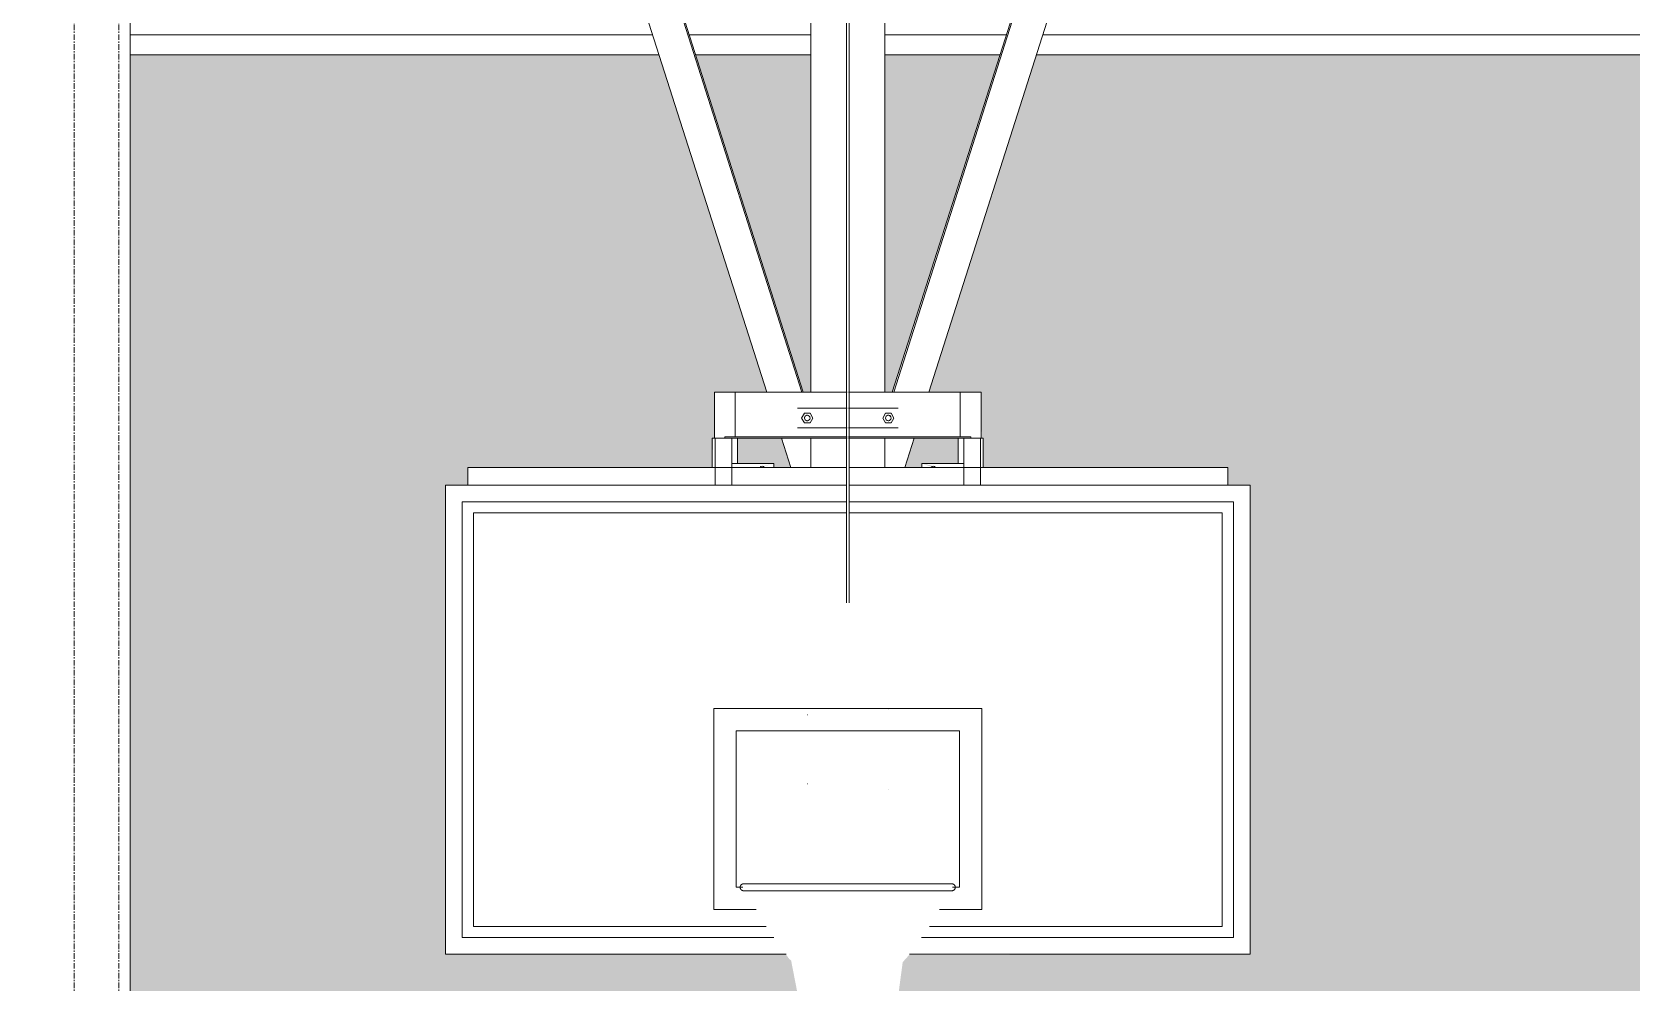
# Model space of a CAD drawing. Header units: inches. Extents: x 21386 to 98813, y -290 to 853.
# Drawn here: x 36185.1 to 36328.2, y 111.5 to 196.6 of the extents above; entities that cross this region are included whole.
import ezdxf

# ---------------------------------------------------------------- set-up
doc = ezdxf.new("R2010")
doc.units = ezdxf.units.IN
doc.header["$MEASUREMENT"] = 0
doc.linetypes.add('Grid Line 1_2_', pattern=[0.875, 0.5, -0.125, 0.125, -0.125])
for name, color, linetype, lineweight in [('A-WALL', 113, 'Continuous', 13), ('A-WALL-PATT', 111, 'Continuous', 25), ('Q-SPCQ', 91, 'Continuous', 13), ('S-BEAM', 12, 'Continuous', 13), ('S-GRID', 1, 'Continuous', 9)]:
    doc.layers.add(name, color=color, linetype=linetype, lineweight=lineweight)
pattern_1 = [(90, (-86799.93, -1108), (-193, -193), [48, -145]), (180, (-86799.93, -1108), (-2e-14, -193), [96, -97]), (270, (-86895.93, -1060), (-193, -193), [48, -145]), (180, (-86799.93, -1060), (-2e-14, -193), [96, -97]), (270, (-86896.43, -1060), (-193, -193), [48, -145]), (180, (-86896.43, -1060), (-2e-14, -193), [96, -97]), (90, (-86992.43, -1108), (-193, -193), [48, -145]), (180, (-86896.43, -1108), (-2e-14, -193), [96, -97]), (90, (-86847.68, -1059.75), (-193, -193), [48, -145]), (180, (-86799.56, -1059.75), (-2e-14, -193), [48.125, -144.875]), (180, (-86799.56, -1011.75), (-2e-14, -193), [48.125, -144.875]), (90, (-86944.18, -1059.75), (-193, -193), [48, -145]), (180, (-86848.18, -1059.75), (-2e-14, -193), [96, -97]), (270, (-86848.18, -1011.75), (-193, -193), [48, -145]), (180, (-86848.18, -1011.75), (-2e-14, -193), [96, -97]), (180, (-86944.68, -1059.75), (-2e-14, -193), [48, -145]), (270, (-86944.68, -1011.75), (-193, -193), [48, -145]), (180, (-86944.68, -1011.75), (-2e-14, -193), [48, -145]), (90, (-86799.93, -1011.5), (-193, -193), [48, -145]), (180, (-86799.93, -1011.5), (-2e-14, -193), [96, -97]), (270, (-86895.93, -963.5), (-193, -193), [48, -145]), (180, (-86799.93, -963.5), (-2e-14, -193), [96, -97]), (270, (-86896.43, -963.5), (-193, -193), [48, -145]), (180, (-86896.43, -963.5), (-2e-14, -193), [96, -97]), (90, (-86992.43, -1011.5), (-193, -193), [48, -145]), (180, (-86896.43, -1011.5), (-2e-14, -193), [96, -97]), (90, (-86847.68, -963.25), (-193, -193), [48, -145]), (180, (-86799.56, -963.25), (-2e-14, -193), [48.125, -144.875]), (180, (-86799.56, -915.25), (-2e-14, -193), [48.125, -144.875]), (90, (-86944.18, -963.25), (-193, -193), [48, -145]), (180, (-86848.18, -963.25), (-2e-14, -193), [96, -97]), (270, (-86848.18, -915.25), (-193, -193), [48, -145]), (180, (-86848.18, -915.25), (-2e-14, -193), [96, -97]), (180, (-86944.68, -963.25), (-2e-14, -193), [48, -145]), (270, (-86944.68, -915.25), (-193, -193), [48, -145]), (180, (-86944.68, -915.25), (-2e-14, -193), [48, -145])]

# ---------------------------------------------------------------- blocks, each defined once
blk = doc.blocks.new('Basketball_Backstop-Performance_Sports_Systems-3103-Ceiling_Hung - 27_-0_ to 27_-11 7_8_-652462-Building Section - East_West looking South')
at = {"layer": 'Q-SPCQ', "color": 8, "lineweight": 9}
for p, q in [((-25629.43, 164.31), (-25666.61, 280.92)), ((-25626.29, 164.31), (-25663.62, 281.37)), ((-25626.15, 164.31), (-25663.49, 281.37)), ((-25580.86, 281.37), (-25618.19, 164.31)), ((-25618.06, 164.31), (-25580.73, 281.37)), ((-25614.92, 164.31), (-25577.74, 280.92)), ((-25625.49, 224.84), (-25625.49, 164.31)), ((-25618.86, 164.31), (-25618.86, 224.84)), ((-25622.29, 208.89), (-25622.29, 145.46)), ((-25622.04, 145.46), (-25622.04, 208.89)), ((-25634.11, 164.31), (-25634.11, 160.19)), ((-25634.11, 164.31), (-25632.24, 164.31)), ((-25632.24, 160.31), (-25632.24, 164.31)), ((-25622.22, 164.31), (-25632.24, 164.31)), ((-25612.11, 164.31), (-25622.12, 164.31)), ((-25612.11, 164.31), (-25612.11, 160.31)), ((-25612.11, 164.31), (-25610.24, 164.31)), ((-25610.24, 160.19), (-25610.24, 164.31)), ((-25622.22, 162.87), (-25626.67, 162.87)), ((-25626.05, 162.44), (-25626.3, 162)), ((-25626.3, 162), (-25626.05, 161.56)), ((-25625.55, 162.44), (-25626.05, 162.44)), ((-25625.29, 162), (-25625.55, 162.44)), ((-25625.55, 161.56), (-25625.29, 162)), ((-25617.67, 162.87), (-25622.12, 162.87)), ((-25618.8, 162.44), (-25619.05, 162)), ((-25619.05, 162), (-25618.8, 161.56)), ((-25618.3, 162.44), (-25618.8, 162.44)), ((-25618.04, 162), (-25618.3, 162.44)), ((-25618.3, 161.56), (-25618.04, 162)), ((-25633.17, 160.19), (-25633.17, 160.31)), ((-25622.22, 160.31), (-25633.17, 160.31)), ((-25626.67, 161.12), (-25622.22, 161.12)), ((-25626.05, 161.56), (-25625.55, 161.56)), ((-25622.12, 161.12), (-25617.67, 161.12)), ((-25611.17, 160.31), (-25622.12, 160.31)), ((-25618.8, 161.56), (-25618.3, 161.56)), ((-25611.17, 160.31), (-25611.17, 160.19)), ((-25634.3, 160.19), (-25634.3, 157.56)), ((-25634.3, 160.19), (-25634.05, 160.19)), ((-25634.05, 160.19), (-25634.05, 156)), ((-25634.05, 160.19), (-25633.92, 160.19)), ((-25633.92, 160.19), (-25632.67, 160.19)), ((-25632.67, 160.19), (-25632.55, 160.19)), ((-25632.57, 160.19), (-25632.3, 160.19)), ((-25632.55, 156), (-25632.55, 160.19)), ((-25632.3, 160.19), (-25632.06, 160.19)), ((-25622.22, 160.19), (-25632.06, 160.19)), ((-25632.05, 157.94), (-25632.05, 160.19)), ((-25627.27, 157.56), (-25628.11, 160.19)), ((-25625.49, 160.19), (-25625.49, 157.56)), ((-25612.29, 160.19), (-25622.12, 160.19)), ((-25618.86, 157.56), (-25618.86, 160.19)), ((-25617.08, 157.56), (-25616.24, 160.19)), ((-25612.3, 160.19), (-25612.3, 157.94)), ((-25612.29, 160.19), (-25612.05, 160.19)), ((-25612.05, 160.19), (-25611.78, 160.19)), ((-25611.8, 160.19), (-25611.8, 156)), ((-25611.8, 160.19), (-25611.67, 160.19)), ((-25611.67, 160.19), (-25610.42, 160.19)), ((-25610.42, 160.19), (-25610.3, 160.19)), ((-25610.3, 160.19), (-25610.05, 160.19)), ((-25610.3, 156), (-25610.3, 160.19)), ((-25610.05, 157.56), (-25610.05, 160.19)), ((-25656.17, 156), (-25656.17, 157.56)), ((-25656.17, 157.56), (-25622.25, 157.56)), ((-25628.8, 157.94), (-25632.55, 157.94)), ((-25632.55, 157.94), (-25632.55, 157.56)), ((-25628.8, 157.56), (-25628.8, 157.94)), ((-25622.09, 157.56), (-25588.17, 157.56)), ((-25615.55, 157.94), (-25615.55, 157.56)), ((-25611.8, 157.94), (-25615.55, 157.94)), ((-25611.8, 157.56), (-25611.8, 157.94)), ((-25588.17, 157.56), (-25588.17, 156)), ((-25622.25, 156), (-25658.17, 156)), ((-25658.17, 156), (-25658.17, 114)), ((-25586.17, 156), (-25622.09, 156)), ((-25586.17, 114), (-25586.17, 156)), ((-25656.67, 115.5), (-25656.67, 154.5)), ((-25656.67, 154.5), (-25622.25, 154.5)), ((-25622.25, 154.5), (-25656.67, 154.5)), ((-25656.67, 154.5), (-25656.67, 115.5)), ((-25622.25, 153.5), (-25655.67, 153.5)), ((-25655.67, 153.5), (-25655.67, 116.5)), ((-25655.67, 116.5), (-25655.67, 153.5)), ((-25655.67, 153.5), (-25622.25, 153.5)), ((-25622.09, 154.5), (-25587.67, 154.5)), ((-25587.67, 154.5), (-25622.09, 154.5)), ((-25588.67, 153.5), (-25622.09, 153.5)), ((-25622.09, 153.5), (-25588.67, 153.5)), ((-25588.67, 116.5), (-25588.67, 153.5)), ((-25588.67, 153.5), (-25588.67, 116.5)), ((-25587.67, 154.5), (-25587.67, 115.5)), ((-25587.67, 115.5), (-25587.67, 154.5)), ((-25634.17, 118), (-25634.17, 136)), ((-25634.17, 136), (-25610.17, 136)), ((-25610.17, 136), (-25634.17, 136)), ((-25634.17, 136), (-25634.17, 118)), ((-25618.56, 135.94), (-25618.55, 135.94)), ((-25610.17, 136), (-25610.17, 118)), ((-25610.17, 118), (-25610.17, 136)), ((-25625.79, 135.44), (-25625.8, 135.44)), ((-25612.17, 134), (-25632.17, 134)), ((-25632.17, 134), (-25632.17, 120)), ((-25632.17, 120), (-25632.17, 134)), ((-25632.17, 134), (-25612.17, 134)), ((-25612.17, 120), (-25612.17, 134)), ((-25612.17, 134), (-25612.17, 120)), ((-25625.79, 129.25), (-25625.8, 129.25)), ((-25618.56, 128.75), (-25618.55, 128.75)), ((-25626.67, 120.31), (-25625.3, 120.31)), ((-25625.42, 120.31), (-25625.67, 120.31)), ((-25625.67, 120.3), (-25625.67, 120.31)), ((-25625.3, 120.31), (-25619.05, 120.31)), ((-25619.05, 120.31), (-25617.67, 120.31)), ((-25618.67, 120.31), (-25618.92, 120.31)), ((-25618.67, 120.31), (-25618.67, 120.3)), ((-25632.17, 120), (-25631.56, 120)), ((-25631.56, 120), (-25632.17, 120)), ((-25612.79, 120), (-25612.17, 120)), ((-25612.17, 120), (-25612.79, 120)), ((-25630.37, 118), (-25634.17, 118)), ((-25634.17, 118), (-25630.37, 118)), ((-25610.17, 118), (-25613.98, 118)), ((-25613.98, 118), (-25610.17, 118)), ((-25655.67, 116.5), (-25629.49, 116.5)), ((-25629.49, 116.5), (-25655.67, 116.5)), ((-25614.86, 116.5), (-25588.67, 116.5)), ((-25588.67, 116.5), (-25614.86, 116.5)), ((-25628.78, 115.5), (-25656.67, 115.5)), ((-25656.67, 115.5), (-25628.78, 115.5)), ((-25587.67, 115.5), (-25615.57, 115.5)), ((-25615.57, 115.5), (-25587.67, 115.5)), ((-25658.17, 114), (-25627.69, 114)), ((-25616.65, 114), (-25586.17, 114))]:
    blk.add_line(p, q, dxfattribs=at)
at = {"layer": 'Q-SPCQ', "color": 8, "lineweight": 9, "flags": 128}
for points in [[(-25625.86, 162.24), (-25625.85, 162.24), (-25625.84, 162.25), (-25625.83, 162.25), (-25625.82, 162.25), (-25625.81, 162.25), (-25625.8, 162.25), (-25625.8, 162.25)], [(-25625.8, 161.75), (-25625.81, 161.75), (-25625.82, 161.75), (-25625.83, 161.75), (-25625.84, 161.75), (-25625.85, 161.75), (-25625.86, 161.76)], [(-25625.8, 162.25), (-25625.8, 162.25), (-25625.79, 162.25), (-25625.77, 162.25)], [(-25625.78, 161.75), (-25625.79, 161.75), (-25625.8, 161.75), (-25625.8, 161.75)], [(-25618.57, 162.25), (-25618.56, 162.25), (-25618.55, 162.25), (-25618.55, 162.25)], [(-25618.55, 161.75), (-25618.55, 161.75), (-25618.56, 161.75)], [(-25618.55, 162.25), (-25618.54, 162.25), (-25618.53, 162.25), (-25618.52, 162.25), (-25618.51, 162.25), (-25618.5, 162.25), (-25618.49, 162.24)], [(-25618.51, 161.75), (-25618.52, 161.75), (-25618.53, 161.75), (-25618.54, 161.75), (-25618.55, 161.75), (-25618.55, 161.75)], [(-25631.8, 120), (-25631.8, 120.01), (-25631.8, 120.02), (-25631.8, 120.04), (-25631.79, 120.05), (-25631.79, 120.06), (-25631.79, 120.07), (-25631.79, 120.09), (-25631.78, 120.1), (-25631.78, 120.11), (-25631.77, 120.12), (-25631.77, 120.13), (-25631.76, 120.14), (-25631.76, 120.16), (-25631.75, 120.17), (-25631.74, 120.18), (-25631.74, 120.19), (-25631.73, 120.2), (-25631.72, 120.21), (-25631.71, 120.22), (-25631.7, 120.22), (-25631.7, 120.23), (-25631.69, 120.24), (-25631.68, 120.25), (-25631.67, 120.26), (-25631.66, 120.26), (-25631.64, 120.27), (-25631.63, 120.28), (-25631.62, 120.28), (-25631.61, 120.29), (-25631.6, 120.29), (-25631.59, 120.3), (-25631.58, 120.3), (-25631.56, 120.3), (-25631.55, 120.31), (-25631.54, 120.31), (-25631.53, 120.31), (-25631.51, 120.31), (-25631.5, 120.31), (-25631.49, 120.31), (-25631.49, 120.31)], [(-25612.86, 120.31), (-25612.87, 120.31), (-25612.89, 120.31), (-25612.93, 120.31), (-25612.98, 120.31), (-25613.05, 120.31), (-25613.13, 120.31), (-25613.22, 120.31), (-25613.33, 120.31), (-25613.46, 120.31), (-25613.6, 120.31), (-25613.75, 120.31), (-25613.91, 120.31), (-25614.09, 120.31), (-25614.28, 120.31), (-25614.49, 120.31), (-25614.7, 120.31), (-25614.93, 120.31), (-25615.17, 120.31), (-25615.42, 120.31), (-25615.69, 120.31), (-25615.96, 120.31), (-25616.24, 120.31), (-25616.53, 120.31), (-25616.83, 120.31), (-25617.14, 120.31), (-25617.46, 120.31), (-25617.78, 120.31), (-25618.12, 120.31), (-25618.46, 120.31), (-25618.8, 120.31), (-25619.15, 120.31), (-25619.5, 120.31), (-25619.86, 120.31), (-25620.23, 120.31), (-25620.59, 120.31), (-25620.96, 120.31), (-25621.33, 120.31), (-25621.7, 120.31), (-25622.07, 120.31), (-25622.45, 120.31), (-25622.82, 120.31), (-25623.19, 120.31), (-25623.56, 120.31), (-25623.93, 120.31), (-25624.29, 120.31), (-25624.65, 120.31), (-25625.01, 120.31), (-25625.36, 120.31), (-25625.71, 120.31), (-25626.05, 120.31), (-25626.38, 120.31), (-25626.71, 120.31), (-25627.04, 120.31), (-25627.35, 120.31), (-25627.65, 120.31), (-25627.95, 120.31), (-25628.24, 120.31), (-25628.52, 120.31), (-25628.78, 120.31), (-25629.04, 120.31), (-25629.29, 120.31), (-25629.52, 120.31), (-25629.74, 120.31), (-25629.96, 120.31), (-25630.15, 120.31), (-25630.34, 120.31), (-25630.51, 120.31), (-25630.67, 120.31), (-25630.82, 120.31), (-25630.95, 120.31), (-25631.07, 120.31), (-25631.17, 120.31), (-25631.26, 120.31), (-25631.33, 120.31), (-25631.39, 120.31), (-25631.44, 120.31), (-25631.47, 120.31), (-25631.48, 120.31), (-25631.49, 120.31)], [(-25631.49, 120.31), (-25631.48, 120.31), (-25631.46, 120.31), (-25631.42, 120.31), (-25631.37, 120.31), (-25631.3, 120.31), (-25631.22, 120.31), (-25631.12, 120.31), (-25631.01, 120.31), (-25630.89, 120.31), (-25630.75, 120.31), (-25630.6, 120.31), (-25630.43, 120.31), (-25630.26, 120.31), (-25630.06, 120.31), (-25629.86, 120.31), (-25629.64, 120.31), (-25629.42, 120.31), (-25629.18, 120.31), (-25628.92, 120.31), (-25628.66, 120.31), (-25628.39, 120.31), (-25628.11, 120.31), (-25627.82, 120.31), (-25627.51, 120.31), (-25627.21, 120.31), (-25626.94, 120.31)], [(-25626.89, 120.31), (-25626.56, 120.31), (-25626.23, 120.31), (-25625.89, 120.31), (-25625.55, 120.31), (-25625.2, 120.31), (-25624.84, 120.31), (-25624.49, 120.31), (-25624.12, 120.31), (-25623.76, 120.31), (-25623.39, 120.31), (-25623.02, 120.31), (-25622.65, 120.31), (-25622.27, 120.31), (-25621.9, 120.31), (-25621.53, 120.31), (-25621.16, 120.31), (-25620.79, 120.31), (-25620.42, 120.31), (-25620.06, 120.31), (-25619.7, 120.31), (-25619.34, 120.31), (-25618.99, 120.31), (-25618.64, 120.31), (-25618.3, 120.31), (-25617.96, 120.31), (-25617.63, 120.31), (-25617.31, 120.31), (-25617, 120.31), (-25616.69, 120.31), (-25616.4, 120.31), (-25616.11, 120.31), (-25615.83, 120.31), (-25615.56, 120.31), (-25615.31, 120.31), (-25615.06, 120.31), (-25614.83, 120.31), (-25614.6, 120.31), (-25614.39, 120.31), (-25614.19, 120.31), (-25614.01, 120.31), (-25613.84, 120.31), (-25613.68, 120.31), (-25613.53, 120.31), (-25613.4, 120.31), (-25613.28, 120.31), (-25613.18, 120.31), (-25613.09, 120.31), (-25613.01, 120.31), (-25612.95, 120.31), (-25612.91, 120.31), (-25612.88, 120.31), (-25612.86, 120.31), (-25612.86, 120.31)], [(-25612.86, 120.31), (-25612.85, 120.31), (-25612.84, 120.31), (-25612.82, 120.31), (-25612.81, 120.31), (-25612.8, 120.31), (-25612.79, 120.3), (-25612.78, 120.3), (-25612.76, 120.3), (-25612.75, 120.29), (-25612.74, 120.29), (-25612.73, 120.28), (-25612.72, 120.28), (-25612.71, 120.27), (-25612.7, 120.26), (-25612.68, 120.26), (-25612.67, 120.25), (-25612.66, 120.24), (-25612.66, 120.23), (-25612.65, 120.23), (-25612.64, 120.22), (-25612.63, 120.21), (-25612.62, 120.2), (-25612.61, 120.19), (-25612.61, 120.18), (-25612.6, 120.17), (-25612.59, 120.16), (-25612.59, 120.15), (-25612.58, 120.14), (-25612.57, 120.12), (-25612.57, 120.11), (-25612.57, 120.1), (-25612.56, 120.09), (-25612.56, 120.08), (-25612.56, 120.07), (-25612.55, 120.05), (-25612.55, 120.04), (-25612.55, 120.03), (-25612.55, 120.02), (-25612.55, 120), (-25612.55, 120)], [(-25631.49, 119.69), (-25631.5, 119.69), (-25631.51, 119.69), (-25631.52, 119.69), (-25631.54, 119.69), (-25631.55, 119.69), (-25631.56, 119.7), (-25631.57, 119.7), (-25631.58, 119.7), (-25631.6, 119.71), (-25631.61, 119.71), (-25631.62, 119.72), (-25631.63, 119.72), (-25631.64, 119.73), (-25631.65, 119.74), (-25631.66, 119.74), (-25631.67, 119.75), (-25631.68, 119.76), (-25631.69, 119.77), (-25631.7, 119.77), (-25631.71, 119.78), (-25631.72, 119.79), (-25631.73, 119.8), (-25631.74, 119.81), (-25631.74, 119.82), (-25631.75, 119.83), (-25631.76, 119.84), (-25631.76, 119.85), (-25631.77, 119.86), (-25631.77, 119.88), (-25631.78, 119.89), (-25631.78, 119.9), (-25631.79, 119.91), (-25631.79, 119.92), (-25631.79, 119.93), (-25631.79, 119.95), (-25631.8, 119.96), (-25631.8, 119.97), (-25631.8, 119.98), (-25631.8, 120), (-25631.8, 120)], [(-25631.49, 119.69), (-25631.48, 119.69), (-25631.46, 119.69), (-25631.42, 119.69), (-25631.37, 119.69), (-25631.3, 119.69), (-25631.22, 119.69), (-25631.12, 119.69), (-25631.01, 119.69), (-25630.89, 119.69), (-25630.75, 119.69), (-25630.6, 119.69), (-25630.43, 119.69), (-25630.26, 119.69), (-25630.06, 119.69), (-25629.86, 119.69), (-25629.64, 119.69), (-25629.42, 119.69), (-25629.18, 119.69), (-25628.92, 119.69), (-25628.66, 119.69), (-25628.39, 119.69), (-25628.11, 119.69), (-25627.82, 119.69), (-25627.51, 119.69), (-25627.21, 119.69), (-25626.89, 119.69), (-25626.56, 119.69), (-25626.23, 119.69), (-25625.89, 119.69), (-25625.55, 119.69), (-25625.2, 119.69), (-25624.84, 119.69), (-25624.49, 119.69), (-25624.12, 119.69), (-25623.76, 119.69), (-25623.39, 119.69), (-25623.02, 119.69), (-25622.65, 119.69), (-25622.27, 119.69), (-25621.9, 119.69), (-25621.53, 119.69), (-25621.16, 119.69), (-25620.79, 119.69), (-25620.42, 119.69), (-25620.06, 119.69), (-25619.7, 119.69), (-25619.34, 119.69), (-25618.99, 119.69), (-25618.64, 119.69), (-25618.3, 119.69), (-25617.96, 119.69), (-25617.63, 119.69), (-25617.31, 119.69), (-25617, 119.69), (-25616.69, 119.69), (-25616.4, 119.69), (-25616.11, 119.69), (-25615.83, 119.69), (-25615.56, 119.69), (-25615.31, 119.69), (-25615.06, 119.69), (-25614.83, 119.69), (-25614.6, 119.69), (-25614.39, 119.69), (-25614.19, 119.69), (-25614.01, 119.69), (-25613.84, 119.69), (-25613.68, 119.69), (-25613.53, 119.69), (-25613.4, 119.69), (-25613.28, 119.69), (-25613.18, 119.69), (-25613.09, 119.69), (-25613.01, 119.69), (-25612.95, 119.69), (-25612.91, 119.69), (-25612.88, 119.69), (-25612.86, 119.69), (-25612.86, 119.69)], [(-25631.26, 119.69), (-25631.33, 119.69), (-25631.39, 119.69), (-25631.44, 119.69), (-25631.47, 119.69), (-25631.48, 119.69), (-25631.49, 119.69)], [(-25612.86, 119.69), (-25612.87, 119.69), (-25612.89, 119.69), (-25612.93, 119.69), (-25612.98, 119.69), (-25613.05, 119.69), (-25613.13, 119.69)], [(-25612.55, 120), (-25612.55, 119.99), (-25612.55, 119.98), (-25612.55, 119.96), (-25612.55, 119.95), (-25612.56, 119.94), (-25612.56, 119.93), (-25612.56, 119.91), (-25612.56, 119.9), (-25612.57, 119.89), (-25612.57, 119.88), (-25612.58, 119.87), (-25612.58, 119.86), (-25612.59, 119.84), (-25612.6, 119.83), (-25612.6, 119.82), (-25612.61, 119.81), (-25612.62, 119.8), (-25612.63, 119.79), (-25612.63, 119.78), (-25612.64, 119.78), (-25612.65, 119.77), (-25612.66, 119.76), (-25612.67, 119.75), (-25612.68, 119.74), (-25612.69, 119.74), (-25612.7, 119.73), (-25612.71, 119.72), (-25612.73, 119.72), (-25612.74, 119.71), (-25612.75, 119.71), (-25612.76, 119.7), (-25612.77, 119.7), (-25612.78, 119.7), (-25612.8, 119.69), (-25612.81, 119.69), (-25612.82, 119.69), (-25612.83, 119.69), (-25612.85, 119.69), (-25612.86, 119.69), (-25612.86, 119.69)]]:
    blk.add_lwpolyline(points, dxfattribs=at)
at = {"layer": 'Q-SPCQ', "color": 8, "lineweight": 9}
for centre, radius, start, end in [((-25625.8, 162), 0.25, 0, 180), ((-25625.8, 162), 0.25, 150, 225), ((-25625.8, 162), 0.25, 180, 0), ((-25625.8, 162), 0.25, 90, 120), ((-25625.8, 162), 0.25, 240, 270), ((-25625.8, 162), 0.25, 45, 90), ((-25625.8, 162), 0.25, 270, 300), ((-25625.8, 162), 0.25, 330, 30), ((-25618.55, 162), 0.25, 0, 180), ((-25618.55, 162), 0.25, 180, 0), ((-25618.55, 162), 0.25, 90, 105), ((-25618.55, 162), 0.25, 75, 90), ((-25618.55, 162), 0.25, 15, 60), ((-25629.83, 157.47), 0.219, 30, 150), ((-25614.52, 157.47), 0.219, 30, 150)]:
    blk.add_arc(centre, radius, start, end, dxfattribs=at)
blk = doc.blocks.new('columns and girder2 - one-1334686-Building Section - East_West looking South')
at = {"layer": 'S-BEAM', "color": 8, "lineweight": 9}
blk.add_line((-25686.39, 292.37), (-25686.39, 1), dxfattribs=at)
blk = doc.blocks.new('Girt_Z - 10_D-1732176-Building Section - East_West looking South')
at = {"layer": 'S-BEAM', "color": 8, "lineweight": 9}
for p, q in [((-25686.39, 196.31), (-25639.63, 196.31)), ((-25636.36, 196.31), (-25625.49, 196.31)), ((-25618.86, 196.31), (-25607.99, 196.31)), ((-25604.72, 196.31), (-25406.89, 196.31))]:
    blk.add_line(p, q, dxfattribs=at)

msp = doc.modelspace()

# ---------------------------------------------------------------- hatches: boundary and pattern name
at = {"layer": 'A-WALL-PATT', "lineweight": 9}
h = msp.add_hatch(dxfattribs=at)
h.set_pattern_fill('FP_48', color=8, style=0, pattern_type=2)
h.set_pattern_definition(pattern_1)
h.paths.add_polyline_path([(35608.9, 192.94), (35608.8, 193.12), (35608.8, 194.5), (35606.9, 194.5), (35606.9, 193.05), (35608.8, 193)], flags=0)
h.paths.add_polyline_path([(35605.66, 176), (35608.9, 176), (35608.9, 192.94), (35606.9, 192.94), (35606.9, 192.8), (35606.33, 192.31), (35606.26, 192.4), (35606.8, 192.94), (35605.66, 192.94), (35605.66, 183.84)], flags=0)
h.paths.add_polyline_path([(35616.9, 176), (35894.4, 176), (35894.4, 194.5), (35616.9, 194.5), (35616.9, 183.84)], flags=0)
h.paths.add_polyline_path([(36937.66, 176), (37052.4, 176), (37052.4, 194.5), (36940.57, 194.5), (36934.67, 176)], flags=0)
h.paths.add_polyline_path([(36931.4, 176), (36937.3, 194.5), (36927, 194.5), (36927, 176), (36928.89, 176)], flags=0)
h.paths.add_polyline_path([(39080.9, 176), (39080.9, 194.5), (38799.4, 194.5), (38799.4, 176), (39078.32, 176)], flags=0)
h.paths.add_polyline_path([(37062.4, 176), (37184.01, 176), (37166.97, 194.5), (37062.4, 194.5)], flags=0)
h.paths.add_polyline_path([(38789.4, 176), (38789.4, 194.5), (38509.9, 194.5), (38509.9, 176), (38744.94, 176)], flags=0)
h.paths.add_polyline_path([(38499.9, 176), (38499.9, 194.5), (38395.35, 194.5), (38378.34, 176), (38464.2, 176)], flags=0)
h.paths.add_polyline_path([(37194.78, 176), (37218.94, 176), (37235.99, 194.5), (37168.32, 194.5), (37185.38, 176), (37189.47, 176)], flags=0)
h.paths.add_polyline_path([(36920.38, 176), (36920.38, 194.5), (36910.08, 194.5), (36915.98, 176), (36920.12, 176)], flags=0)
h.paths.add_polyline_path([(36912.71, 176), (36906.81, 194.5), (36772.9, 194.5), (36772.9, 176), (36885.02, 176)], flags=0)
h.paths.add_polyline_path([(37221.62, 176), (37341.9, 176), (37341.9, 194.5), (37237.35, 194.5), (37220.34, 176), (37221.07, 176)], flags=0)
h.paths.add_polyline_path([(38376.94, 176), (38393.99, 194.5), (38326.32, 194.5), (38343.38, 176), (38376.85, 176)], flags=0)
h.paths.add_polyline_path([(36762.9, 176), (36762.9, 194.5), (36483.4, 194.5), (36483.4, 176), (36639.37, 176)], flags=0)
h.paths.add_polyline_path([(36473.4, 176), (36473.4, 194.5), (36275, 194.5), (36269.1, 176), (36358.63, 176)], flags=0)
h.paths.add_polyline_path([(38323.83, 176), (38342.01, 176), (38324.97, 194.5), (38220.4, 194.5), (38220.4, 176), (38253.64, 176)], flags=0)
h.paths.add_polyline_path([(35904.4, 176), (36183.9, 176), (36183.9, 194.5), (35904.4, 194.5)], flags=0)
h.paths.add_polyline_path([(38210.4, 176), (38210.4, 194.5), (37930.9, 194.5), (37930.9, 176), (38183.46, 176)], flags=0)
h.paths.add_polyline_path([(36193.9, 176), (36247.14, 176), (36241.24, 194.5), (36193.9, 194.5)], flags=0)
h.paths.add_polyline_path([(37920.9, 176), (37920.9, 194.5), (37641.4, 194.5), (37641.4, 176), (37902.71, 176)], flags=0)
h.paths.add_polyline_path([(36250.41, 176), (36254.81, 176), (36254.81, 194.5), (36244.51, 194.5), (36244.8, 193.61)], flags=0)
h.paths.add_polyline_path([(37631.4, 176), (37631.4, 194.5), (37351.9, 194.5), (37351.9, 176), (37621.97, 176)], flags=0)
h.paths.add_polyline_path([(36261.43, 176), (36265.83, 176), (36271.73, 194.5), (36261.43, 194.5), (36261.43, 178.96)], flags=0)
h.paths.add_polyline_path([(35605.66, 193.05), (35606.8, 193.05), (35606.8, 194.5), (35605.66, 194.5), (35605.66, 193.61)], flags=0)
h = msp.add_hatch(dxfattribs=at)
h.set_pattern_fill('FP_48', color=8, style=0, pattern_type=2)
h.set_pattern_definition(pattern_1)
h.paths.add_polyline_path([(37135.71, 1), (37250.28, 1), (37250.28, 98.25), (37255.65, 98.27), (37202.15, 156.31), (37062.4, 4.69), (37062.4, 1), (37132.63, 1)], flags=0)
h.paths.add_polyline_path([(36958.75, 1), (36960.78, 1), (36960.78, 98.25), (37037.4, 98.25), (37037.4, 1), (37052.4, 1), (37052.4, 176), (36934.67, 176), (36930.94, 164.31), (36935.63, 164.31), (36935.69, 160.19), (36935.81, 160.19), (36935.81, 157.56), (36957.69, 157.56), (36957.69, 156), (36959.69, 156), (36959.69, 114), (36929.16, 113.93), (36928.67, 113.11), (36928.52, 112.5), (36927.85, 108.24), (36927.63, 104.39), (36927.61, 101.31), (36919.69, 101.31), (36919.72, 105.72), (36919.46, 109.05), (36918.63, 113.3), (36918.12, 114), (36887.69, 114.02), (36887.69, 156), (36889.69, 156), (36889.69, 157.56), (36911.56, 157.56), (36911.64, 160.19), (36911.75, 160.19), (36911.81, 164.31), (36916.44, 164.31), (36912.71, 176), (36772.9, 176), (36772.9, 1), (36920.12, 1)], flags=0)
h.paths.add_polyline_path([(36761.53, 1), (36762.9, 1), (36762.9, 176), (36483.4, 176), (36483.4, 1), (36719.53, 1), (36719.53, 98.25), (36761.53, 98.25), (36761.53, 76.43)], flags=0)
h.paths.add_polyline_path([(36473.4, 1), (36473.4, 176), (36269.1, 176), (36265.37, 164.31), (36270.06, 164.31), (36270.12, 160.19), (36270.25, 160.19), (36270.25, 157.56), (36292.12, 157.56), (36292.12, 156), (36294.12, 156), (36294.12, 114), (36263.6, 113.93), (36263.08, 113.35), (36263.03, 113.28), (36262.2, 107.11), (36262.06, 104.39), (36262.05, 101.31), (36254.12, 101.31), (36254.15, 105.72), (36253.9, 109.05), (36253.05, 113.43), (36252.88, 113.58), (36252.57, 114), (36222.12, 114), (36222.12, 156), (36224.12, 156), (36224.12, 157.56), (36246, 157.56), (36246.07, 160.19), (36246.18, 160.19), (36246.25, 164.31), (36250.87, 164.31), (36247.14, 176), (36193.9, 176), (36193.9, 1), (36317.53, 1), (36317.53, 98.25), (36398.03, 98.25), (36398.03, 1), (36449.13, 1)], flags=0)
h.paths.add_polyline_path([(36140.78, 1), (36183.9, 1), (36183.9, 176), (35904.4, 176), (35904.4, 146.5), (36140.78, 146.5), (36140.78, 76.43)], flags=0)
h.paths.add_polyline_path([(37062.4, 6.16), (37201.44, 157.1), (37184, 176), (37062.4, 176), (37062.4, 6.18)], flags=0)
h.paths.add_polyline_path([(39078.32, 98.25), (39080.9, 98.25), (39080.9, 176), (38799.4, 176), (38799.4, 98.25), (39060.77, 98.25)], flags=0)
h.paths.add_polyline_path([(38210.4, 98.25), (38210.4, 176), (37930.9, 176), (37930.9, 98.25), (38183.46, 98.25)], flags=0)
h.paths.add_polyline_path([(38220.4, 98.25), (38305.28, 98.25), (38359.48, 157.05), (38342, 176), (38220.4, 176), (38220.4, 115.49)], flags=0)
h.paths.add_polyline_path([(38321.65, 98.25), (38413.65, 98.27), (38360.15, 156.31), (38306.64, 98.25), (38321.65, 98.25)], flags=0)
h.paths.add_polyline_path([(37920.9, 98.25), (37920.9, 176), (37641.4, 176), (37641.4, 98.25), (37902.71, 98.25)], flags=0)
h.paths.add_polyline_path([(38604.57, 98.25), (38789.4, 98.25), (38789.4, 176), (38509.9, 176), (38509.9, 98.25), (38534.38, 98.25)], flags=0)
h.paths.add_polyline_path([(37341.9, 98.25), (37341.9, 176), (37220.3, 176), (37202.87, 157.02), (37257.03, 98.25), (37341.23, 98.25)], flags=0)
h.paths.add_polyline_path([(37631.4, 98.25), (37631.4, 176), (37351.9, 176), (37351.9, 98.25), (37621.97, 98.25)], flags=0)
h.paths.add_polyline_path([(38464.2, 98.25), (38499.9, 98.25), (38499.9, 176), (38378.3, 176), (38360.87, 157.02), (38415.03, 98.25), (38429.1, 98.25)], flags=0)
h.paths.add_polyline_path([(35805.92, 146.5), (35894.4, 146.5), (35894.4, 176), (35616.9, 176), (35616.9, 146.5), (35797.15, 146.5)], flags=0)
h.paths.add_polyline_path([(35606.9, 146.5), (35608.8, 146.5), (35608.73, 148.06), (35608.26, 148.46), (35608.33, 148.54), (35608.9, 148.06), (35608.9, 176), (35605.66, 176), (35605.66, 146.5), (35606.8, 146.5), (35606.8, 148.14), (35606.26, 148.59), (35606.33, 148.67), (35606.9, 148.14), (35606.9, 147.13)], flags=0)
h.paths.add_polyline_path([(36931.29, 157.56), (36931.5, 157.62), (36931.24, 157.72), (36931.24, 157.66), (36931.24, 157.56)], flags=0)
h.paths.add_polyline_path([(36930.31, 157.56), (36930.31, 157.94), (36933.56, 157.94), (36933.56, 160.19), (36929.62, 160.19), (36928.79, 157.56), (36928.89, 157.56)], flags=0)
h.paths.add_polyline_path([(36915.98, 157.56), (36916.19, 157.62), (36916.19, 157.71), (36915.92, 157.56)], flags=0)
h.paths.add_polyline_path([(36264.75, 157.94), (36265.62, 157.62), (36265.67, 157.56), (36265.93, 157.62), (36265.67, 157.72), (36265.56, 157.75)], flags=0)
h.paths.add_polyline_path([(36263.22, 157.56), (36264.75, 157.62), (36264.75, 157.94), (36268, 157.94), (36268, 160.19), (36264.06, 160.19), (36263.22, 157.58)], flags=0)
h.paths.add_polyline_path([(36918.59, 157.56), (36917.75, 160.19), (36913.81, 160.19), (36913.81, 157.94), (36917.06, 157.94), (36917.06, 157.56)], flags=0)
h.paths.add_polyline_path([(36251.5, 157.94), (36250.28, 157.56), (36250.62, 157.62), (36250.62, 157.71), (36250.68, 157.72)], flags=0)
h.paths.add_polyline_path([(36253.02, 157.56), (36252.19, 160.19), (36248.25, 160.19), (36248.25, 157.94), (36251.5, 157.94), (36251.5, 157.56)], flags=0)
h.paths.add_polyline_path([(38360.15, 157.79), (38376.85, 176), (38343.37, 176), (38359.96, 158)], flags=0)
h.paths.add_polyline_path([(37202.15, 157.79), (37218.85, 176), (37185.37, 176), (37201.96, 158)], flags=0)
h.paths.add_polyline_path([(36920.12, 164.31), (36920.38, 164.31), (36920.38, 176), (36915.98, 176), (36919.71, 164.31)], flags=0)
h.paths.add_polyline_path([(36927.67, 164.31), (36931.4, 176), (36927, 176), (36927, 164.31)], flags=0)
h.paths.add_polyline_path([(36254.14, 164.31), (36254.81, 164.31), (36254.81, 176), (36250.41, 176), (36254.14, 164.31)], flags=0)
h.paths.add_polyline_path([(36262.1, 164.31), (36265.83, 176), (36261.43, 176), (36261.43, 164.31)], flags=0)

# ---------------------------------------------------------------- linework, layer by layer
at = {"layer": 'A-WALL', "color": 8, "lineweight": 9}
for p, q in [((36241.24, 194.5), (36193.9, 194.5)), ((36254.81, 194.5), (36244.51, 194.5)), ((36271.73, 194.5), (36261.43, 194.5)), ((36473.4, 194.5), (36275, 194.5))]:
    msp.add_line(p, q, dxfattribs=at)
at = {"layer": 'S-GRID', "linetype": 'Grid Line 1_2_'}
for p, q in [((36188.9, -273.16), (36188.9, 671.89)), ((36188.9, -273.16), (36188.9, 671.89)), ((36192.9, -273.16), (36192.9, 671.89))]:
    msp.add_line(p, q, dxfattribs=at)

# ---------------------------------------------------------------- block references
at = {"layer": 'Q-SPCQ', "color": 8, "lineweight": 9}
msp.add_blockref('Basketball_Backstop-Performance_Sports_Systems-3103-Ceiling_Hung - 27_-0_ to 27_-11 7_8_-652462-Building Section - East_West looking South', (61880.29, 0), dxfattribs=at)
at = {"layer": 'S-BEAM', "color": 8, "lineweight": 9}
for name in ['columns and girder2 - one-1334686-Building Section - East_West looking South', 'Girt_Z - 10_D-1732176-Building Section - East_West looking South']:
    msp.add_blockref(name, (61880.29, 0), dxfattribs=at)

doc.saveas('drawing.dxf')
